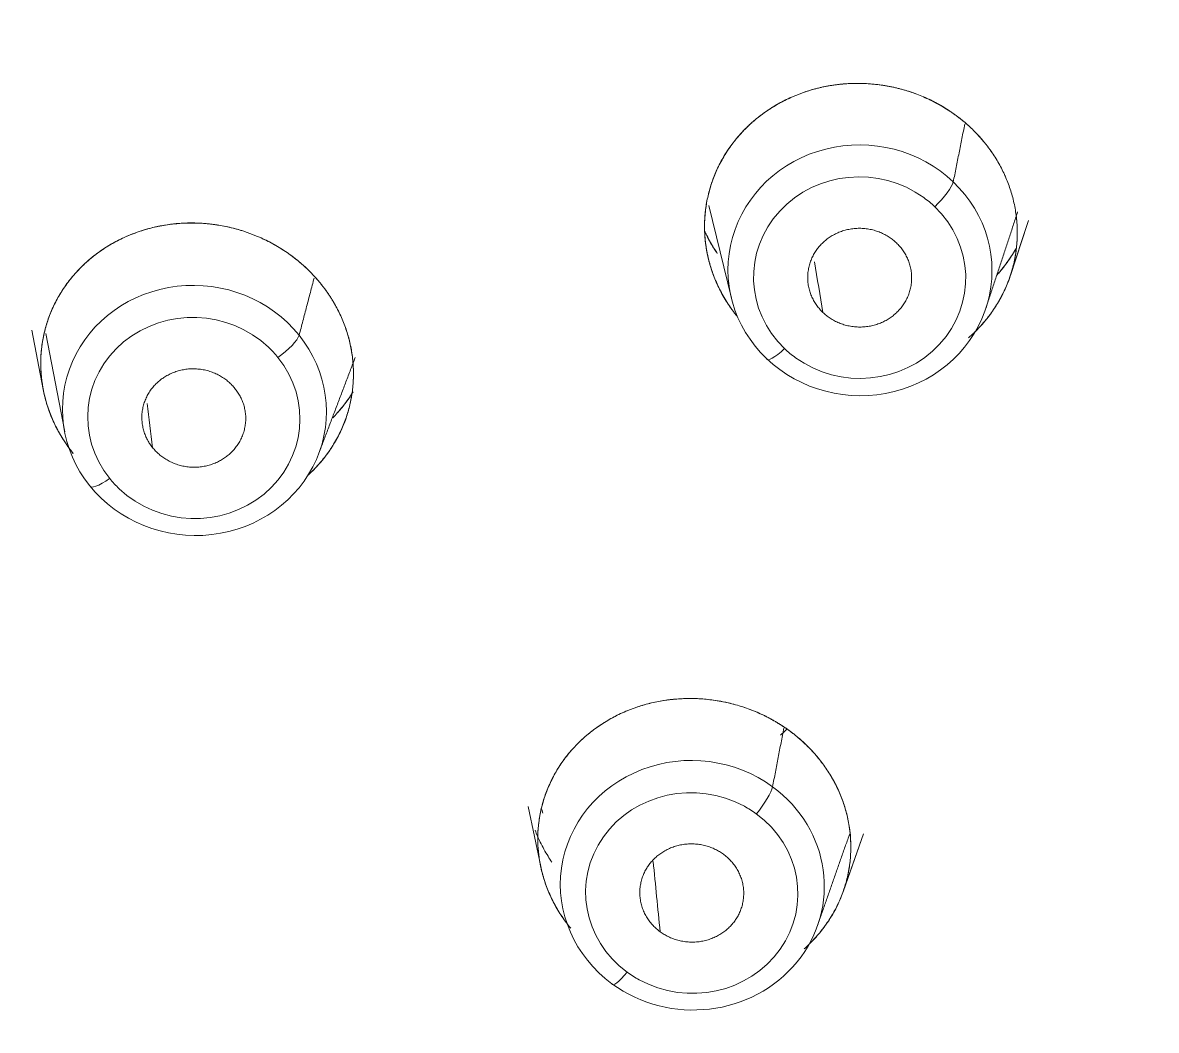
# Model space of a CAD drawing. Extents: x 5217 to 6345, y 0 to 827.
# Drawn here: x 5730.56 to 5743.65, y 468.15 to 479.79 of the extents above; entities that cross this region are included whole.
import ezdxf

# ---------------------------------------------------------------- set-up
doc = ezdxf.new("R2010")
doc.units = 0
doc.header["$LTSCALE"] = 30
doc.header["$MEASUREMENT"] = 0
doc.layers.add('1', color=7, linetype='CONTINUOUS')

msp = doc.modelspace()

# ---------------------------------------------------------------- linework, layer by layer
at = {"layer": '1', "color": 7, "linetype": 'Continuous', "lineweight": 18}
for p, q in [((5738.48, 477.674), (5738.741, 476.605)), ((5741.953, 476.841), (5742.17, 477.5)), ((5741.962, 476.867), (5742.156, 477.457)), ((5730.664, 476.234), (5730.796, 475.551)), ((5730.824, 476.196), (5731.043, 475.063)), ((5736.393, 470.737), (5736.539, 470.044)), ((5736.393, 470.737), (5736.539, 470.044)), ((5736.553, 470.704), (5736.563, 470.661)), ((5740.033, 469.762), (5740.265, 470.423)), ((5740.05, 469.811), (5740.265, 470.423))]:
    msp.add_line(p, q, dxfattribs=at)
for centre, major_axis, ratio, start_param, end_param in [((5757.244, 496.519), (-59.628, 0), 0.953717, 0, 1.529457), ((5757.244, 496.519), (-59.628, 0), 0.953717, 0, 1.529457), ((5740.225, 476.927), (-1.523, 0.06), 0.949861, 3.964568, 7.106161), ((5740.225, 476.927), (-1.523, 0.06), 0.949861, 0.822975, 3.964568), ((5732.541, 475.309), (-1.519, 0.131), 0.946747, 3.87792, 7.019513), ((5732.541, 475.309), (-1.519, 0.131), 0.946747, 0.736327, 3.87792), ((5738.289, 469.828), (-1.521, 0.099), 0.94481, 4.119506, 7.261099), ((5738.289, 469.828), (-1.521, 0.099), 0.94481, 0.977914, 4.119506)]:
    msp.add_ellipse(centre, major_axis=major_axis, ratio=ratio, start_param=start_param, end_param=end_param, dxfattribs=at)
at = {"layer": '1', "color": 7, "linetype": 'Continuous', "lineweight": 13}
for centre, major_axis, ratio, start_param, end_param in [((5740.221, 476.842), (-1.224, 0.048), 0.949861, 4.100077, 7.106161), ((5741.091, 477.755), (-0.207, -0.217), 0.212631, 1.333981, 2.81846), ((5740.221, 476.842), (-1.224, 0.048), 0.949861, 3.964568, 4.100077), ((5740.221, 476.842), (-1.224, 0.048), 0.949861, 0.958485, 3.964568), ((5732.534, 475.222), (-1.221, 0.105), 0.946747, 4.01347, 7.019513), ((5733.513, 476.016), (-0.234, -0.188), 0.238566, 1.346254, 2.828942), ((5732.534, 475.222), (-1.221, 0.105), 0.946747, 3.87792, 4.01347), ((5739.359, 476.116), (-0.207, -0.217), 0.212631, 6.132687, 7.617166), ((5740.221, 476.842), (-1.224, 0.048), 0.949861, 0.822975, 0.958485), ((5732.534, 475.222), (-1.221, 0.105), 0.946747, 0.871877, 3.87792), ((5731.57, 474.62), (-0.234, -0.188), 0.238566, 6.146752, 7.62944), ((5732.534, 475.222), (-1.221, 0.105), 0.946747, 0.736327, 0.871877), ((5738.283, 469.738), (-1.223, 0.079), 0.94481, 4.255056, 7.261099), ((5739.035, 470.75), (0.177, 0.242), 0.183058, 4.432369, 5.915057), ((5738.283, 469.738), (-1.223, 0.079), 0.94481, 1.113463, 4.119506), ((5738.283, 469.738), (-1.223, 0.079), 0.94481, 4.119506, 4.255056), ((5737.544, 468.923), (-0.177, -0.242), 0.183058, 6.091273, 7.573961), ((5738.283, 469.738), (-1.223, 0.079), 0.94481, 0.977914, 1.113463)]:
    msp.add_ellipse(centre, major_axis=major_axis, ratio=ratio, start_param=start_param, end_param=end_param, dxfattribs=at)
at = {"layer": '1', "color": 7, "linetype": 'Continuous', "lineweight": 18}
for points, knots in [([(5759.712, 439.668), (5760.292, 439.691), (5761.968, 439.78), (5764.735, 440.04), (5767.995, 440.52), (5771.222, 441.172), (5774.407, 441.992), (5777.54, 442.979), (5780.611, 444.129), (5783.61, 445.439), (5786.529, 446.905), (5789.359, 448.523), (5792.092, 450.287), (5794.718, 452.192), (5797.229, 454.232), (5799.619, 456.402), (5801.88, 458.694), (5804.005, 461.101), (5805.987, 463.617), (5807.821, 466.233), (5809.501, 468.942), (5811.021, 471.735), (5812.378, 474.604), (5813.566, 477.54), (5814.583, 480.534), (5815.426, 483.576), (5816.091, 486.659), (5816.577, 489.772), (5816.882, 492.905), (5817.005, 496.05), (5816.947, 499.196), (5816.706, 502.335), (5816.285, 505.456), (5815.684, 508.55), (5814.904, 511.608), (5813.949, 514.62), (5812.822, 517.578), (5811.525, 520.471), (5810.063, 523.292), (5808.44, 526.031), (5806.66, 528.681), (5804.731, 531.234), (5802.657, 533.681), (5800.444, 536.015), (5798.1, 538.229), (5795.631, 540.316), (5793.045, 542.27), (5790.35, 544.085), (5787.555, 545.755), (5784.667, 547.276), (5781.695, 548.643), (5778.649, 549.85), (5775.538, 550.896), (5772.371, 551.776), (5769.157, 552.489), (5765.908, 553.031), (5762.632, 553.401), (5759.34, 553.598), (5756.041, 553.622), (5752.746, 553.471), (5749.464, 553.148), (5746.207, 552.652), (5742.982, 551.986), (5739.802, 551.151), (5736.674, 550.149), (5733.609, 548.985), (5730.617, 547.661), (5727.705, 546.181), (5724.883, 544.551), (5722.16, 542.774), (5719.544, 540.857), (5717.043, 538.805), (5714.664, 536.624), (5712.415, 534.322), (5710.302, 531.904), (5708.333, 529.379), (5706.512, 526.755), (5704.847, 524.038), (5703.34, 521.238), (5701.998, 518.363), (5700.825, 515.422), (5699.823, 512.423), (5698.996, 509.377), (5698.347, 506.291), (5697.877, 503.176), (5697.588, 500.041), (5697.48, 496.896), (5697.555, 493.75), (5697.811, 490.612), (5698.249, 487.493), (5698.866, 484.402), (5699.661, 481.348), (5700.631, 478.34), (5701.774, 475.388), (5703.085, 472.5), (5704.562, 469.686), (5706.199, 466.954), (5707.991, 464.313), (5709.934, 461.769), (5712.021, 459.332), (5714.245, 457.008), (5716.601, 454.805), (5719.08, 452.73), (5721.676, 450.788), (5724.38, 448.985), (5727.184, 447.328), (5730.08, 445.82), (5733.058, 444.468), (5736.111, 443.274), (5739.227, 442.243), (5742.399, 441.377), (5745.616, 440.68), (5748.868, 440.153), (5751.926, 439.822), (5753.898, 439.702), (5754.776, 439.668)], [0, 0, 0, 0, 0.004702, 0.013606, 0.022511, 0.031416, 0.040321, 0.049226, 0.058131, 0.067035, 0.07594, 0.084844, 0.093748, 0.102652, 0.111556, 0.120459, 0.129362, 0.138265, 0.147168, 0.15607, 0.164972, 0.173874, 0.182775, 0.191676, 0.200577, 0.209478, 0.218378, 0.227279, 0.236179, 0.245079, 0.253978, 0.262878, 0.271778, 0.280678, 0.289578, 0.298478, 0.307379, 0.316279, 0.32518, 0.334081, 0.342982, 0.351884, 0.360785, 0.369687, 0.37859, 0.387493, 0.396396, 0.405299, 0.414202, 0.423106, 0.43201, 0.440914, 0.449818, 0.458723, 0.467628, 0.476532, 0.485437, 0.494342, 0.503247, 0.512152, 0.521057, 0.529962, 0.538867, 0.547772, 0.556677, 0.565582, 0.574486, 0.583391, 0.592295, 0.601199, 0.610103, 0.619007, 0.62791, 0.636813, 0.645716, 0.654619, 0.663521, 0.672423, 0.681325, 0.690226, 0.699127, 0.708028, 0.716929, 0.725829, 0.734729, 0.743629, 0.752529, 0.761429, 0.770329, 0.779229, 0.788129, 0.797029, 0.805929, 0.814829, 0.82373, 0.832631, 0.841532, 0.850433, 0.859334, 0.868236, 0.877138, 0.886041, 0.894944, 0.903847, 0.91275, 0.921653, 0.930557, 0.939461, 0.948365, 0.95727, 0.966174, 0.975079, 0.983983, 0.992888, 1, 1, 1, 1]), ([(5793.07, 451.033), (5793.622, 451.416), (5795.04, 452.443), (5797.228, 454.234), (5799.62, 456.401), (5801.88, 458.694), (5804.005, 461.101), (5805.987, 463.617), (5807.821, 466.233), (5809.501, 468.942), (5811.021, 471.735), (5812.378, 474.604), (5813.566, 477.54), (5814.583, 480.534), (5815.426, 483.576), (5816.091, 486.659), (5816.577, 489.772), (5816.882, 492.905), (5817.005, 496.05), (5816.947, 499.196), (5816.706, 502.335), (5816.285, 505.456), (5815.684, 508.55), (5814.904, 511.608), (5813.949, 514.62), (5812.822, 517.578), (5811.525, 520.471), (5810.063, 523.292), (5808.44, 526.031), (5806.66, 528.681), (5804.731, 531.234), (5802.657, 533.681), (5800.444, 536.015), (5798.1, 538.229), (5795.631, 540.316), (5793.045, 542.27), (5790.35, 544.085), (5787.555, 545.755), (5784.667, 547.276), (5781.695, 548.643), (5778.649, 549.85), (5775.538, 550.896), (5772.371, 551.776), (5769.157, 552.489), (5765.908, 553.031), (5762.632, 553.401), (5759.34, 553.598), (5756.041, 553.622), (5752.746, 553.471), (5749.464, 553.148), (5746.207, 552.652), (5742.982, 551.986), (5739.802, 551.151), (5736.674, 550.149), (5733.609, 548.985), (5730.617, 547.661), (5727.705, 546.181), (5724.883, 544.551), (5722.16, 542.774), (5719.544, 540.857), (5717.043, 538.805), (5714.664, 536.624), (5712.415, 534.322), (5710.302, 531.904), (5708.333, 529.379), (5706.512, 526.755), (5704.847, 524.038), (5703.34, 521.238), (5701.998, 518.363), (5700.825, 515.422), (5699.823, 512.423), (5698.996, 509.377), (5698.347, 506.291), (5697.877, 503.176), (5697.588, 500.041), (5697.48, 496.896), (5697.555, 493.75), (5697.811, 490.612), (5698.249, 487.493), (5698.866, 484.402), (5699.661, 481.348), (5700.631, 478.34), (5701.774, 475.388), (5703.085, 472.5), (5704.562, 469.686), (5706.199, 466.954), (5707.991, 464.313), (5709.934, 461.769), (5712.021, 459.332), (5714.246, 457.009), (5716.6, 454.804), (5719.085, 452.736), (5720.978, 451.284), (5722.066, 450.56), (5722.254, 450.437)], [0, 0, 0, 0, 0.006833, 0.017845, 0.028856, 0.039868, 0.050878, 0.061889, 0.072899, 0.083908, 0.094918, 0.105926, 0.116935, 0.127943, 0.138951, 0.149959, 0.160966, 0.171973, 0.18298, 0.193987, 0.204994, 0.216001, 0.227008, 0.238016, 0.249023, 0.26003, 0.271038, 0.282046, 0.293055, 0.304063, 0.315072, 0.326082, 0.337091, 0.348102, 0.359112, 0.370123, 0.381134, 0.392146, 0.403157, 0.414169, 0.425182, 0.436194, 0.447207, 0.45822, 0.469233, 0.480246, 0.491259, 0.502272, 0.513286, 0.524299, 0.535313, 0.546326, 0.557339, 0.568352, 0.579365, 0.590378, 0.601391, 0.612403, 0.623416, 0.634428, 0.645439, 0.656451, 0.667462, 0.678472, 0.689483, 0.700493, 0.711502, 0.722512, 0.73352, 0.744529, 0.755537, 0.766545, 0.777553, 0.78856, 0.799567, 0.810574, 0.821581, 0.832588, 0.843595, 0.854602, 0.865609, 0.876617, 0.887624, 0.898632, 0.90964, 0.920649, 0.931657, 0.942666, 0.953676, 0.964686, 0.975696, 0.986706, 0.997717, 1, 1, 1, 1]), ([(5741.511, 478.565), (5741.506, 478.57), (5741.496, 478.58), (5741.481, 478.594), (5741.465, 478.608), (5741.45, 478.621), (5741.434, 478.635), (5741.418, 478.649), (5741.401, 478.662), (5741.385, 478.675), (5741.368, 478.688), (5741.351, 478.701), (5741.334, 478.714), (5741.317, 478.726), (5741.3, 478.739), (5741.282, 478.751), (5741.264, 478.763), (5741.228, 478.787), (5741.173, 478.821), (5741.097, 478.863), (5741.019, 478.902), (5740.916, 478.948), (5740.786, 478.996), (5740.623, 479.04), (5740.454, 479.07), (5740.325, 479.082), (5740.204, 479.086), (5740.089, 479.084), (5739.929, 479.068), (5739.764, 479.038), (5739.601, 478.992), (5739.441, 478.931), (5739.28, 478.851), (5739.136, 478.761), (5739.034, 478.681), (5738.972, 478.627), (5738.921, 478.581), (5738.868, 478.526), (5738.815, 478.467), (5738.751, 478.389), (5738.673, 478.278), (5738.597, 478.143), (5738.541, 478.016), (5738.501, 477.903), (5738.466, 477.775), (5738.44, 477.633), (5738.428, 477.469), (5738.433, 477.301), (5738.457, 477.129), (5738.498, 476.964), (5738.547, 476.832), (5738.594, 476.728), (5738.635, 476.649), (5738.68, 476.572), (5738.72, 476.511), (5738.753, 476.465), (5738.776, 476.434), (5738.793, 476.412), (5738.802, 476.401), (5738.803, 476.4)], [0, 0, 0, 0, 0.003903, 0.007812, 0.011727, 0.015649, 0.019578, 0.023513, 0.027454, 0.031401, 0.035355, 0.039316, 0.043283, 0.047256, 0.051236, 0.055222, 0.059215, 0.063214, 0.079329, 0.095436, 0.111534, 0.127625, 0.15759, 0.188362, 0.220282, 0.252585, 0.259272, 0.28703, 0.316404, 0.348048, 0.380115, 0.411079, 0.444333, 0.481621, 0.507507, 0.518667, 0.528966, 0.547381, 0.562709, 0.574768, 0.60658, 0.641897, 0.665399, 0.688859, 0.712277, 0.744087, 0.774478, 0.809192, 0.8435, 0.876398, 0.908341, 0.925422, 0.94252, 0.959633, 0.976762, 0.984305, 0.991825, 0.999323, 1, 1, 1, 1]), ([(5738.803, 476.4), (5738.798, 476.406), (5738.79, 476.417), (5738.777, 476.433), (5738.764, 476.45), (5738.752, 476.467), (5738.739, 476.484), (5738.714, 476.519), (5738.678, 476.575), (5738.634, 476.651), (5738.593, 476.729), (5738.545, 476.835), (5738.496, 476.971), (5738.455, 477.138), (5738.432, 477.307), (5738.428, 477.476), (5738.442, 477.644), (5738.473, 477.809), (5738.522, 477.97), (5738.588, 478.126), (5738.671, 478.276), (5738.771, 478.417), (5738.885, 478.548), (5739.012, 478.666), (5739.151, 478.771), (5739.298, 478.861), (5739.453, 478.936), (5739.613, 478.996), (5739.776, 479.041), (5739.942, 479.07), (5740.11, 479.085), (5740.279, 479.085), (5740.448, 479.071), (5740.615, 479.042), (5740.78, 478.998), (5740.914, 478.949), (5741.018, 478.903), (5741.095, 478.865), (5741.17, 478.823), (5741.229, 478.786), (5741.274, 478.756), (5741.306, 478.735), (5741.337, 478.712), (5741.367, 478.689), (5741.397, 478.666), (5741.427, 478.641), (5741.455, 478.617), (5741.484, 478.591), (5741.502, 478.574), (5741.511, 478.565)], [0, 0, 0, 0, 0.003942, 0.007934, 0.011928, 0.015925, 0.019926, 0.02393, 0.040853, 0.057745, 0.074641, 0.091578, 0.12525, 0.158892, 0.192189, 0.225458, 0.258569, 0.291641, 0.324963, 0.358045, 0.391593, 0.42518, 0.459055, 0.492421, 0.52544, 0.558413, 0.59069, 0.622665, 0.654067, 0.685346, 0.716449, 0.747379, 0.778493, 0.809541, 0.840968, 0.872357, 0.888246, 0.904093, 0.919944, 0.935844, 0.943, 0.95014, 0.957267, 0.964386, 0.971501, 0.978615, 0.985734, 0.992861, 1, 1, 1, 1]), ([(5741.511, 478.565), (5741.506, 478.57), (5741.496, 478.58), (5741.481, 478.594), (5741.465, 478.608), (5741.45, 478.621), (5741.434, 478.635), (5741.418, 478.649), (5741.401, 478.662), (5741.385, 478.675), (5741.368, 478.688), (5741.351, 478.701), (5741.334, 478.714), (5741.317, 478.726), (5741.3, 478.739), (5741.282, 478.751), (5741.264, 478.763), (5741.228, 478.787), (5741.173, 478.821), (5741.097, 478.863), (5741.019, 478.902), (5740.916, 478.948), (5740.786, 478.996), (5740.623, 479.04), (5740.454, 479.07), (5740.325, 479.082), (5740.204, 479.086), (5740.089, 479.084), (5739.929, 479.068), (5739.764, 479.038), (5739.601, 478.992), (5739.441, 478.931), (5739.28, 478.851), (5739.136, 478.761), (5739.034, 478.681), (5738.972, 478.627), (5738.921, 478.581), (5738.868, 478.526), (5738.815, 478.467), (5738.751, 478.389), (5738.673, 478.278), (5738.597, 478.143), (5738.541, 478.016), (5738.501, 477.903), (5738.466, 477.775), (5738.44, 477.633), (5738.428, 477.469), (5738.433, 477.301), (5738.457, 477.129), (5738.498, 476.964), (5738.547, 476.832), (5738.594, 476.728), (5738.635, 476.649), (5738.68, 476.572), (5738.72, 476.511), (5738.753, 476.465), (5738.776, 476.434), (5738.793, 476.412), (5738.802, 476.401), (5738.803, 476.4)], [0, 0, 0, 0, 0.003903, 0.007812, 0.011727, 0.015649, 0.019578, 0.023513, 0.027454, 0.031401, 0.035355, 0.039316, 0.043283, 0.047256, 0.051236, 0.055222, 0.059215, 0.063214, 0.079329, 0.095436, 0.111534, 0.127625, 0.15759, 0.188362, 0.220282, 0.252585, 0.259272, 0.28703, 0.316404, 0.348048, 0.380115, 0.411079, 0.444333, 0.481621, 0.507507, 0.518667, 0.528966, 0.547381, 0.562709, 0.574768, 0.60658, 0.641897, 0.665399, 0.688859, 0.712277, 0.744087, 0.774478, 0.809192, 0.8435, 0.876398, 0.908341, 0.925422, 0.94252, 0.959633, 0.976762, 0.984305, 0.991825, 0.999323, 1, 1, 1, 1]), ([(5738.803, 476.4), (5738.798, 476.406), (5738.79, 476.417), (5738.777, 476.433), (5738.764, 476.45), (5738.752, 476.467), (5738.739, 476.484), (5738.714, 476.519), (5738.678, 476.575), (5738.634, 476.651), (5738.593, 476.729), (5738.545, 476.835), (5738.496, 476.971), (5738.455, 477.138), (5738.432, 477.307), (5738.428, 477.476), (5738.442, 477.644), (5738.473, 477.809), (5738.522, 477.97), (5738.588, 478.126), (5738.671, 478.276), (5738.771, 478.417), (5738.885, 478.548), (5739.012, 478.666), (5739.151, 478.771), (5739.298, 478.861), (5739.453, 478.936), (5739.613, 478.996), (5739.776, 479.041), (5739.942, 479.07), (5740.11, 479.085), (5740.279, 479.085), (5740.448, 479.071), (5740.615, 479.042), (5740.78, 478.998), (5740.914, 478.949), (5741.018, 478.903), (5741.095, 478.865), (5741.17, 478.823), (5741.229, 478.786), (5741.274, 478.756), (5741.306, 478.735), (5741.337, 478.712), (5741.367, 478.689), (5741.397, 478.666), (5741.427, 478.641), (5741.455, 478.617), (5741.484, 478.591), (5741.502, 478.574), (5741.511, 478.565)], [0, 0, 0, 0, 0.003942, 0.007934, 0.011928, 0.015925, 0.019926, 0.02393, 0.040853, 0.057745, 0.074641, 0.091578, 0.12525, 0.158892, 0.192189, 0.225458, 0.258569, 0.291641, 0.324963, 0.358045, 0.391593, 0.42518, 0.459055, 0.492421, 0.52544, 0.558413, 0.59069, 0.622665, 0.654067, 0.685346, 0.716449, 0.747379, 0.778493, 0.809541, 0.840968, 0.872357, 0.888246, 0.904093, 0.919944, 0.935844, 0.943, 0.95014, 0.957267, 0.964386, 0.971501, 0.978615, 0.985734, 0.992861, 1, 1, 1, 1]), ([(5741.479, 476.149), (5741.498, 476.165), (5741.536, 476.199), (5741.594, 476.257), (5741.685, 476.357), (5741.782, 476.488), (5741.865, 476.633), (5741.928, 476.769), (5741.98, 476.915), (5742.019, 477.082), (5742.039, 477.241), (5742.043, 477.398), (5742.031, 477.56), (5742.001, 477.725), (5741.956, 477.883), (5741.905, 478.008), (5741.858, 478.106), (5741.818, 478.178), (5741.775, 478.249), (5741.736, 478.306), (5741.703, 478.351), (5741.678, 478.383), (5741.652, 478.415), (5741.625, 478.447), (5741.598, 478.478), (5741.569, 478.507), (5741.541, 478.537), (5741.521, 478.556), (5741.511, 478.565)], [0, 0, 0, 0, 0.027064, 0.055288, 0.089208, 0.175193, 0.234541, 0.274272, 0.341078, 0.406592, 0.465031, 0.519417, 0.582339, 0.644588, 0.704542, 0.762942, 0.792804, 0.822689, 0.852598, 0.882533, 0.897374, 0.91217, 0.926921, 0.941627, 0.956288, 0.970903, 0.985474, 1, 1, 1, 1]), ([(5741.479, 476.149), (5741.498, 476.165), (5741.536, 476.199), (5741.594, 476.257), (5741.685, 476.357), (5741.782, 476.488), (5741.865, 476.633), (5741.928, 476.769), (5741.98, 476.915), (5742.019, 477.082), (5742.039, 477.241), (5742.043, 477.398), (5742.031, 477.56), (5742.001, 477.725), (5741.956, 477.883), (5741.905, 478.008), (5741.858, 478.106), (5741.818, 478.178), (5741.775, 478.249), (5741.736, 478.306), (5741.703, 478.351), (5741.678, 478.383), (5741.652, 478.415), (5741.625, 478.447), (5741.598, 478.478), (5741.569, 478.507), (5741.541, 478.537), (5741.521, 478.556), (5741.511, 478.565)], [0, 0, 0, 0, 0.027064, 0.055288, 0.089208, 0.175193, 0.234541, 0.274272, 0.341078, 0.406592, 0.465031, 0.519417, 0.582339, 0.644588, 0.704542, 0.762942, 0.792804, 0.822689, 0.852598, 0.882533, 0.897374, 0.91217, 0.926921, 0.941627, 0.956288, 0.970903, 0.985474, 1, 1, 1, 1]), ([(5741.511, 478.565), (5741.516, 478.561), (5741.526, 478.551), (5741.541, 478.536), (5741.556, 478.522), (5741.57, 478.507), (5741.584, 478.492), (5741.598, 478.477), (5741.612, 478.461), (5741.626, 478.446), (5741.639, 478.43), (5741.652, 478.415), (5741.665, 478.399), (5741.678, 478.383), (5741.691, 478.366), (5741.703, 478.35), (5741.716, 478.333), (5741.74, 478.3), (5741.775, 478.249), (5741.818, 478.178), (5741.858, 478.106), (5741.886, 478.049), (5741.9, 478.016), (5741.904, 478.009)], [0, 0, 0, 0, 0.029903, 0.059779, 0.089633, 0.119469, 0.149293, 0.17911, 0.208926, 0.238745, 0.268573, 0.298415, 0.328276, 0.358162, 0.388077, 0.418027, 0.448016, 0.478051, 0.599319, 0.72029, 0.841304, 0.962697, 1, 1, 1, 1]), ([(5741.511, 478.565), (5741.516, 478.561), (5741.526, 478.551), (5741.541, 478.536), (5741.556, 478.522), (5741.57, 478.507), (5741.584, 478.492), (5741.598, 478.477), (5741.612, 478.461), (5741.626, 478.446), (5741.639, 478.43), (5741.652, 478.415), (5741.665, 478.399), (5741.678, 478.383), (5741.691, 478.366), (5741.703, 478.35), (5741.716, 478.333), (5741.74, 478.3), (5741.775, 478.249), (5741.818, 478.178), (5741.858, 478.106), (5741.886, 478.049), (5741.9, 478.016), (5741.904, 478.009)], [0, 0, 0, 0, 0.029903, 0.059779, 0.089633, 0.119469, 0.149293, 0.17911, 0.208926, 0.238745, 0.268573, 0.298415, 0.328276, 0.358162, 0.388077, 0.418027, 0.448016, 0.478051, 0.599319, 0.72029, 0.841304, 0.962697, 1, 1, 1, 1]), ([(5734.002, 476.769), (5733.998, 476.775), (5733.989, 476.785), (5733.976, 476.801), (5733.962, 476.817), (5733.948, 476.833), (5733.934, 476.849), (5733.92, 476.864), (5733.906, 476.879), (5733.891, 476.895), (5733.876, 476.91), (5733.861, 476.925), (5733.846, 476.94), (5733.831, 476.954), (5733.815, 476.969), (5733.799, 476.983), (5733.783, 476.998), (5733.75, 477.026), (5733.7, 477.067), (5733.63, 477.119), (5733.557, 477.168), (5733.461, 477.226), (5733.336, 477.291), (5733.18, 477.356), (5733.014, 477.409), (5732.813, 477.453), (5732.574, 477.478), (5732.345, 477.47), (5732.169, 477.444), (5732.018, 477.412), (5731.88, 477.369), (5731.736, 477.31), (5731.625, 477.255), (5731.537, 477.204), (5731.479, 477.166), (5731.427, 477.129), (5731.368, 477.084), (5731.305, 477.031), (5731.227, 476.959), (5731.133, 476.858), (5731.04, 476.736), (5730.967, 476.618), (5730.913, 476.512), (5730.861, 476.391), (5730.817, 476.255), (5730.783, 476.096), (5730.765, 475.931), (5730.766, 475.759), (5730.785, 475.593), (5730.815, 475.457), (5730.847, 475.349), (5730.877, 475.266), (5730.911, 475.185), (5730.943, 475.12), (5730.969, 475.071), (5730.988, 475.037), (5731.008, 475.003), (5731.028, 474.97), (5731.05, 474.938), (5731.072, 474.906), (5731.094, 474.874), (5731.118, 474.843), (5731.134, 474.823), (5731.142, 474.813)], [0, 0, 0, 0, 0.003751, 0.007509, 0.011272, 0.015042, 0.018817, 0.022599, 0.026388, 0.030182, 0.033982, 0.037789, 0.041602, 0.045421, 0.049247, 0.053079, 0.056916, 0.060761, 0.076252, 0.091735, 0.10721, 0.122677, 0.151589, 0.18128, 0.212088, 0.24326, 0.28922, 0.338498, 0.364408, 0.384352, 0.420891, 0.442255, 0.468837, 0.488584, 0.498049, 0.507061, 0.523948, 0.539218, 0.552759, 0.583116, 0.616762, 0.639304, 0.661776, 0.684175, 0.714499, 0.743346, 0.776491, 0.809227, 0.840606, 0.871055, 0.88732, 0.903597, 0.919886, 0.936187, 0.943365, 0.950522, 0.957656, 0.964769, 0.971859, 0.978927, 0.985974, 0.992998, 1, 1, 1, 1]), ([(5734.002, 476.769), (5733.998, 476.775), (5733.989, 476.785), (5733.976, 476.801), (5733.962, 476.817), (5733.948, 476.833), (5733.934, 476.849), (5733.92, 476.864), (5733.906, 476.879), (5733.891, 476.895), (5733.876, 476.91), (5733.861, 476.925), (5733.846, 476.94), (5733.831, 476.954), (5733.815, 476.969), (5733.799, 476.983), (5733.783, 476.998), (5733.75, 477.026), (5733.7, 477.067), (5733.63, 477.119), (5733.557, 477.168), (5733.461, 477.226), (5733.336, 477.291), (5733.18, 477.356), (5733.014, 477.409), (5732.848, 477.445), (5732.685, 477.467), (5732.519, 477.476), (5732.343, 477.469), (5732.175, 477.446), (5732.003, 477.408), (5731.828, 477.351), (5731.689, 477.288), (5731.587, 477.233), (5731.532, 477.2), (5731.479, 477.166), (5731.427, 477.129), (5731.368, 477.084), (5731.305, 477.031), (5731.227, 476.959), (5731.133, 476.858), (5731.04, 476.736), (5730.967, 476.618), (5730.913, 476.512), (5730.861, 476.391), (5730.817, 476.255), (5730.787, 476.113), (5730.77, 475.98), (5730.763, 475.804), (5730.782, 475.579), (5730.836, 475.376), (5730.885, 475.246), (5730.914, 475.18), (5730.945, 475.115), (5730.975, 475.06), (5731.001, 475.015), (5731.022, 474.98), (5731.045, 474.945), (5731.068, 474.911), (5731.092, 474.878), (5731.116, 474.845), (5731.133, 474.824), (5731.142, 474.813)], [0, 0, 0, 0, 0.003751, 0.007509, 0.011272, 0.015042, 0.018818, 0.0226, 0.026388, 0.030183, 0.033983, 0.03779, 0.041603, 0.045423, 0.049248, 0.05308, 0.056918, 0.060762, 0.076255, 0.091738, 0.107213, 0.122681, 0.151593, 0.181286, 0.212094, 0.243267, 0.270317, 0.299133, 0.33105, 0.363575, 0.389412, 0.425393, 0.462562, 0.472658, 0.488638, 0.498103, 0.507115, 0.524004, 0.539274, 0.552815, 0.583173, 0.61682, 0.639363, 0.661835, 0.684235, 0.71456, 0.743407, 0.767061, 0.790549, 0.843621, 0.894232, 0.907608, 0.920969, 0.934316, 0.947649, 0.955208, 0.96274, 0.970246, 0.977724, 0.985176, 0.992602, 1, 1, 1, 1]), ([(5731.142, 474.813), (5731.137, 474.818), (5731.129, 474.829), (5731.116, 474.846), (5731.103, 474.863), (5731.091, 474.879), (5731.078, 474.896), (5731.066, 474.913), (5731.055, 474.931), (5731.043, 474.948), (5731.032, 474.965), (5731.021, 474.983), (5731.01, 475.001), (5730.999, 475.018), (5730.988, 475.036), (5730.978, 475.054), (5730.968, 475.072), (5730.958, 475.091), (5730.938, 475.129), (5730.91, 475.188), (5730.876, 475.268), (5730.847, 475.35), (5730.814, 475.46), (5730.784, 475.6), (5730.766, 475.769), (5730.766, 475.937), (5730.784, 476.104), (5730.82, 476.266), (5730.873, 476.424), (5730.943, 476.576), (5731.029, 476.72), (5731.131, 476.856), (5731.248, 476.982), (5731.378, 477.095), (5731.52, 477.195), (5731.671, 477.281), (5731.83, 477.351), (5731.994, 477.405), (5732.161, 477.444), (5732.331, 477.468), (5732.502, 477.476), (5732.672, 477.469), (5732.841, 477.447), (5733.008, 477.411), (5733.172, 477.359), (5733.331, 477.294), (5733.458, 477.228), (5733.556, 477.168), (5733.628, 477.12), (5733.697, 477.069), (5733.751, 477.025), (5733.792, 476.989), (5733.821, 476.964), (5733.849, 476.937), (5733.876, 476.911), (5733.902, 476.883), (5733.928, 476.856), (5733.953, 476.827), (5733.978, 476.799), (5733.994, 476.779), (5734.002, 476.769)], [0, 0, 0, 0, 0.003802, 0.0076, 0.011396, 0.01519, 0.018982, 0.022774, 0.026564, 0.030354, 0.034144, 0.037935, 0.041727, 0.045521, 0.049317, 0.053115, 0.056916, 0.060721, 0.064529, 0.08064, 0.096723, 0.112813, 0.128946, 0.161045, 0.193129, 0.224896, 0.256654, 0.288255, 0.31984, 0.35162, 0.383225, 0.415206, 0.447226, 0.479499, 0.511374, 0.542993, 0.574614, 0.605649, 0.636433, 0.666698, 0.696891, 0.726887, 0.756741, 0.786747, 0.81672, 0.847029, 0.877323, 0.892616, 0.90787, 0.923126, 0.938426, 0.94529, 0.95214, 0.958979, 0.965811, 0.97264, 0.979469, 0.986303, 0.993146, 1, 1, 1, 1]), ([(5731.142, 474.813), (5731.137, 474.818), (5731.129, 474.829), (5731.116, 474.846), (5731.103, 474.863), (5731.091, 474.879), (5731.078, 474.896), (5731.066, 474.913), (5731.055, 474.931), (5731.043, 474.948), (5731.032, 474.965), (5731.021, 474.983), (5731.01, 475.001), (5730.999, 475.018), (5730.988, 475.036), (5730.978, 475.054), (5730.968, 475.072), (5730.958, 475.091), (5730.938, 475.129), (5730.91, 475.188), (5730.876, 475.268), (5730.847, 475.35), (5730.814, 475.46), (5730.784, 475.6), (5730.766, 475.769), (5730.766, 475.937), (5730.784, 476.104), (5730.82, 476.266), (5730.873, 476.424), (5730.943, 476.576), (5731.029, 476.72), (5731.131, 476.856), (5731.248, 476.982), (5731.378, 477.095), (5731.52, 477.195), (5731.671, 477.281), (5731.83, 477.351), (5731.994, 477.405), (5732.161, 477.444), (5732.331, 477.468), (5732.502, 477.476), (5732.672, 477.469), (5732.841, 477.447), (5733.008, 477.411), (5733.172, 477.359), (5733.331, 477.294), (5733.458, 477.228), (5733.556, 477.168), (5733.628, 477.12), (5733.697, 477.069), (5733.751, 477.025), (5733.792, 476.989), (5733.821, 476.964), (5733.849, 476.937), (5733.876, 476.911), (5733.902, 476.883), (5733.928, 476.856), (5733.953, 476.827), (5733.978, 476.799), (5733.994, 476.779), (5734.002, 476.769)], [0, 0, 0, 0, 0.003802, 0.0076, 0.011396, 0.01519, 0.018982, 0.022774, 0.026564, 0.030354, 0.034144, 0.037935, 0.041727, 0.045521, 0.049317, 0.053115, 0.056916, 0.060721, 0.064529, 0.08064, 0.096723, 0.112813, 0.128946, 0.161045, 0.193129, 0.224896, 0.256654, 0.288255, 0.31984, 0.35162, 0.383225, 0.415206, 0.447226, 0.479499, 0.511374, 0.542993, 0.574614, 0.605649, 0.636433, 0.666698, 0.696891, 0.726887, 0.756741, 0.786747, 0.81672, 0.847029, 0.877323, 0.892616, 0.90787, 0.923126, 0.938426, 0.94529, 0.95214, 0.958979, 0.965811, 0.97264, 0.979469, 0.986303, 0.993146, 1, 1, 1, 1]), ([(5742.034, 477.508), (5742.037, 477.469), (5742.043, 477.375), (5742.038, 477.225), (5742.015, 477.062), (5741.976, 476.902), (5741.919, 476.746), (5741.847, 476.597), (5741.758, 476.455), (5741.655, 476.32), (5741.566, 476.228), (5741.514, 476.18), (5741.504, 476.17)], [0, 0, 0, 0, 0.078869, 0.190416, 0.301866, 0.412443, 0.523847, 0.634937, 0.747025, 0.859574, 0.97257, 1, 1, 1, 1]), ([(5742.034, 477.508), (5742.037, 477.469), (5742.043, 477.375), (5742.038, 477.225), (5742.015, 477.062), (5741.976, 476.902), (5741.919, 476.746), (5741.847, 476.597), (5741.758, 476.455), (5741.655, 476.32), (5741.566, 476.228), (5741.514, 476.18), (5741.504, 476.17)], [0, 0, 0, 0, 0.078869, 0.190416, 0.301866, 0.412443, 0.523847, 0.634937, 0.747025, 0.859574, 0.97257, 1, 1, 1, 1]), ([(5738.578, 477.12), (5738.568, 477.134), (5738.541, 477.175), (5738.5, 477.245), (5738.461, 477.318), (5738.439, 477.363), (5738.431, 477.38)], [0, 0, 0, 0, 0.170805, 0.491022, 0.811261, 1, 1, 1, 1]), ([(5738.578, 477.12), (5738.568, 477.134), (5738.541, 477.175), (5738.5, 477.245), (5738.461, 477.318), (5738.439, 477.363), (5738.431, 477.38)], [0, 0, 0, 0, 0.170805, 0.491022, 0.811261, 1, 1, 1, 1]), ([(5738.452, 477.337), (5738.453, 477.335), (5738.468, 477.305), (5738.498, 477.247), (5738.54, 477.177), (5738.568, 477.135), (5738.578, 477.12)], [0, 0, 0, 0, 0.027594, 0.403733, 0.780377, 1, 1, 1, 1]), ([(5738.452, 477.337), (5738.453, 477.335), (5738.468, 477.305), (5738.498, 477.247), (5738.54, 477.177), (5738.568, 477.135), (5738.578, 477.12)], [0, 0, 0, 0, 0.027594, 0.403733, 0.780377, 1, 1, 1, 1]), ([(5741.801, 476.866), (5741.823, 476.891), (5741.886, 476.964), (5741.958, 477.064), (5742.005, 477.14), (5742.019, 477.164)], [0, 0, 0, 0, 0.26943, 0.77585, 1, 1, 1, 1]), ([(5741.801, 476.866), (5741.823, 476.891), (5741.886, 476.964), (5741.958, 477.064), (5742.005, 477.14), (5742.019, 477.164)], [0, 0, 0, 0, 0.26943, 0.77585, 1, 1, 1, 1]), ([(5742.027, 477.178), (5742.01, 477.149), (5741.955, 477.058), (5741.881, 476.958), (5741.821, 476.889), (5741.81, 476.876)], [0, 0, 0, 0, 0.265597, 0.867219, 1, 1, 1, 1]), ([(5742.027, 477.178), (5742.01, 477.149), (5741.961, 477.068), (5741.904, 476.99), (5741.865, 476.941)], [0, 0, 0, 0, 0.343412, 1, 1, 1, 1]), ([(5733.858, 474.567), (5733.889, 474.595), (5733.967, 474.672), (5734.064, 474.79), (5734.159, 474.932), (5734.236, 475.074), (5734.299, 475.233), (5734.341, 475.387), (5734.368, 475.542), (5734.38, 475.703), (5734.374, 475.87), (5734.351, 476.032), (5734.318, 476.164), (5734.285, 476.267), (5734.255, 476.344), (5734.222, 476.42), (5734.191, 476.482), (5734.164, 476.531), (5734.143, 476.566), (5734.122, 476.602), (5734.099, 476.636), (5734.076, 476.671), (5734.052, 476.704), (5734.028, 476.737), (5734.011, 476.758), (5734.002, 476.769)], [0, 0, 0, 0, 0.050588, 0.13455, 0.187638, 0.262233, 0.335435, 0.40069, 0.461448, 0.531935, 0.601647, 0.668738, 0.734053, 0.76756, 0.801092, 0.834652, 0.86824, 0.88489, 0.901488, 0.918035, 0.93453, 0.950974, 0.967367, 0.983709, 1, 1, 1, 1]), ([(5734.002, 476.769), (5734.007, 476.764), (5734.015, 476.753), (5734.028, 476.736), (5734.04, 476.72), (5734.053, 476.703), (5734.065, 476.686), (5734.077, 476.669), (5734.089, 476.652), (5734.1, 476.635), (5734.111, 476.618), (5734.122, 476.601), (5734.133, 476.583), (5734.144, 476.565), (5734.154, 476.547), (5734.164, 476.53), (5734.174, 476.512), (5734.194, 476.475), (5734.222, 476.419), (5734.255, 476.344), (5734.285, 476.267), (5734.319, 476.162), (5734.352, 476.028), (5734.374, 475.865), (5734.38, 475.699), (5734.367, 475.534), (5734.338, 475.372), (5734.292, 475.214), (5734.229, 475.062), (5734.151, 474.917), (5734.057, 474.78), (5733.97, 474.677), (5733.914, 474.621), (5733.897, 474.604)], [0, 0, 0, 0, 0.00845, 0.016893, 0.025331, 0.033763, 0.042193, 0.050621, 0.059049, 0.067478, 0.07591, 0.084346, 0.092788, 0.101236, 0.109693, 0.11816, 0.126637, 0.135128, 0.16936, 0.203505, 0.237658, 0.271908, 0.341166, 0.410403, 0.480167, 0.550619, 0.620909, 0.691041, 0.760589, 0.83057, 0.900358, 0.9707, 1, 1, 1, 1]), ([(5734.322, 476.147), (5734.318, 476.161), (5734.306, 476.201), (5734.285, 476.267), (5734.255, 476.344), (5734.222, 476.42), (5734.191, 476.482), (5734.164, 476.531), (5734.143, 476.566), (5734.122, 476.602), (5734.099, 476.636), (5734.076, 476.671), (5734.052, 476.704), (5734.028, 476.737), (5734.011, 476.758), (5734.002, 476.769)], [0, 0, 0, 0, 0.062557, 0.180665, 0.298864, 0.41716, 0.535556, 0.594246, 0.652754, 0.71108, 0.769225, 0.827188, 0.884972, 0.942576, 1, 1, 1, 1]), ([(5734.002, 476.769), (5734.007, 476.764), (5734.015, 476.753), (5734.028, 476.736), (5734.04, 476.72), (5734.053, 476.703), (5734.065, 476.686), (5734.077, 476.669), (5734.089, 476.652), (5734.1, 476.635), (5734.111, 476.618), (5734.122, 476.601), (5734.133, 476.583), (5734.144, 476.565), (5734.154, 476.547), (5734.164, 476.53), (5734.174, 476.512), (5734.194, 476.475), (5734.222, 476.419), (5734.255, 476.344), (5734.285, 476.267), (5734.306, 476.201), (5734.318, 476.161), (5734.322, 476.147)], [0, 0, 0, 0, 0.029134, 0.058243, 0.087332, 0.116405, 0.145468, 0.174526, 0.203583, 0.232644, 0.261714, 0.290799, 0.319902, 0.34903, 0.378186, 0.407376, 0.436605, 0.465876, 0.583897, 0.701621, 0.819366, 0.937452, 1, 1, 1, 1]), ([(5734.376, 475.784), (5734.377, 475.756), (5734.378, 475.672), (5734.367, 475.534), (5734.338, 475.372), (5734.292, 475.214), (5734.229, 475.062), (5734.151, 474.917), (5734.057, 474.78), (5733.97, 474.677), (5733.914, 474.621), (5733.897, 474.604)], [0, 0, 0, 0, 0.063659, 0.190559, 0.317167, 0.443491, 0.568764, 0.694816, 0.820521, 0.947224, 1, 1, 1, 1]), ([(5734.36, 475.504), (5734.347, 475.483), (5734.296, 475.406), (5734.222, 475.312), (5734.156, 475.242), (5734.139, 475.223)], [0, 0, 0, 0, 0.201431, 0.787915, 1, 1, 1, 1]), ([(5734.36, 475.504), (5734.347, 475.483), (5734.296, 475.406), (5734.222, 475.312), (5734.156, 475.242), (5734.139, 475.223)], [0, 0, 0, 0, 0.201431, 0.787915, 1, 1, 1, 1]), ([(5734.193, 475.283), (5734.233, 475.327), (5734.295, 475.405), (5734.351, 475.488), (5734.372, 475.522)], [0, 0, 0, 0, 0.59529, 1, 1, 1, 1]), ([(5734.193, 475.283), (5734.233, 475.327), (5734.295, 475.405), (5734.351, 475.488), (5734.372, 475.522)], [0, 0, 0, 0, 0.59529, 1, 1, 1, 1]), ([(5733.858, 474.567), (5733.889, 474.595), (5733.967, 474.672), (5734.064, 474.79), (5734.159, 474.932), (5734.225, 475.055), (5734.263, 475.145), (5734.276, 475.179)], [0, 0, 0, 0, 0.163954, 0.436068, 0.608122, 0.84988, 1, 1, 1, 1]), ([(5736.886, 469.331), (5736.868, 469.352), (5736.833, 469.396), (5736.784, 469.466), (5736.721, 469.565), (5736.653, 469.692), (5736.589, 469.851), (5736.542, 470.014), (5736.513, 470.178), (5736.502, 470.344), (5736.509, 470.51), (5736.534, 470.673), (5736.576, 470.834), (5736.636, 470.99), (5736.713, 471.14), (5736.806, 471.281), (5736.914, 471.413), (5737.035, 471.532), (5737.168, 471.639), (5737.31, 471.732), (5737.459, 471.811), (5737.615, 471.875), (5737.776, 471.925), (5737.941, 471.96), (5738.109, 471.98), (5738.279, 471.986), (5738.45, 471.977), (5738.621, 471.953), (5738.762, 471.921), (5738.872, 471.887), (5738.954, 471.859), (5739.034, 471.826), (5739.099, 471.797), (5739.148, 471.773), (5739.182, 471.755), (5739.216, 471.736), (5739.249, 471.717), (5739.282, 471.697), (5739.315, 471.677), (5739.347, 471.656), (5739.379, 471.634), (5739.4, 471.619), (5739.41, 471.612)], [0, 0, 0, 0, 0.016321, 0.033844, 0.051414, 0.086368, 0.12131, 0.155901, 0.190489, 0.224898, 0.2593, 0.293903, 0.328326, 0.36315, 0.398023, 0.433168, 0.467882, 0.502316, 0.536751, 0.570551, 0.604072, 0.637035, 0.669911, 0.702582, 0.735088, 0.76777, 0.800407, 0.833416, 0.866403, 0.883059, 0.89967, 0.916284, 0.932945, 0.94042, 0.94788, 0.955328, 0.962768, 0.970205, 0.977642, 0.985084, 0.992536, 1, 1, 1, 1]), ([(5739.41, 471.612), (5739.404, 471.616), (5739.393, 471.624), (5739.376, 471.636), (5739.358, 471.648), (5739.341, 471.66), (5739.323, 471.672), (5739.305, 471.683), (5739.287, 471.695), (5739.269, 471.706), (5739.25, 471.717), (5739.232, 471.727), (5739.213, 471.738), (5739.194, 471.748), (5739.175, 471.758), (5739.156, 471.768), (5739.137, 471.778), (5739.097, 471.798), (5739.038, 471.825), (5738.956, 471.858), (5738.873, 471.887), (5738.742, 471.927), (5738.558, 471.966), (5738.364, 471.984), (5738.214, 471.984), (5738.093, 471.978), (5737.954, 471.962), (5737.793, 471.929), (5737.626, 471.879), (5737.472, 471.816), (5737.318, 471.737), (5737.166, 471.639), (5737.05, 471.544), (5736.968, 471.466), (5736.924, 471.42), (5736.884, 471.374), (5736.844, 471.326), (5736.799, 471.268), (5736.754, 471.202), (5736.7, 471.113), (5736.637, 470.992), (5736.583, 470.851), (5736.546, 470.72), (5736.523, 470.605), (5736.507, 470.475), (5736.503, 470.332), (5736.515, 470.171), (5736.544, 470.007), (5736.592, 469.842), (5736.657, 469.686), (5736.723, 469.562), (5736.784, 469.466), (5736.834, 469.396), (5736.868, 469.352), (5736.885, 469.331)], [0, 0, 0, 0, 0.004086, 0.008178, 0.012277, 0.016383, 0.020495, 0.024614, 0.02874, 0.032873, 0.037012, 0.041158, 0.045311, 0.049471, 0.053637, 0.057811, 0.061991, 0.066178, 0.083051, 0.099914, 0.116768, 0.133615, 0.178434, 0.224766, 0.244795, 0.264926, 0.294386, 0.32577, 0.360532, 0.395955, 0.424095, 0.463284, 0.503764, 0.514761, 0.532165, 0.542473, 0.552289, 0.570682, 0.587313, 0.602062, 0.635124, 0.67177, 0.696323, 0.720797, 0.745194, 0.778221, 0.80964, 0.845741, 0.881395, 0.915571, 0.948736, 0.966451, 0.984179, 1, 1, 1, 1]), ([(5736.886, 469.331), (5736.868, 469.352), (5736.833, 469.396), (5736.784, 469.466), (5736.721, 469.565), (5736.653, 469.692), (5736.589, 469.851), (5736.542, 470.014), (5736.513, 470.178), (5736.502, 470.344), (5736.509, 470.51), (5736.534, 470.673), (5736.576, 470.834), (5736.636, 470.99), (5736.713, 471.14), (5736.806, 471.281), (5736.914, 471.413), (5737.035, 471.532), (5737.168, 471.639), (5737.31, 471.732), (5737.459, 471.811), (5737.615, 471.875), (5737.776, 471.925), (5737.941, 471.96), (5738.109, 471.98), (5738.279, 471.986), (5738.45, 471.977), (5738.621, 471.953), (5738.762, 471.921), (5738.872, 471.887), (5738.954, 471.859), (5739.034, 471.826), (5739.099, 471.797), (5739.148, 471.773), (5739.182, 471.755), (5739.216, 471.736), (5739.249, 471.717), (5739.282, 471.697), (5739.315, 471.677), (5739.347, 471.656), (5739.379, 471.634), (5739.4, 471.619), (5739.41, 471.612)], [0, 0, 0, 0, 0.016321, 0.033844, 0.051414, 0.086368, 0.12131, 0.155901, 0.190489, 0.224898, 0.2593, 0.293903, 0.328326, 0.36315, 0.398023, 0.433168, 0.467882, 0.502316, 0.536751, 0.570551, 0.604072, 0.637035, 0.669911, 0.702582, 0.735088, 0.76777, 0.800407, 0.833416, 0.866403, 0.883059, 0.89967, 0.916284, 0.932945, 0.94042, 0.94788, 0.955328, 0.962768, 0.970205, 0.977642, 0.985084, 0.992536, 1, 1, 1, 1]), ([(5739.41, 471.612), (5739.404, 471.616), (5739.393, 471.624), (5739.376, 471.636), (5739.358, 471.648), (5739.341, 471.66), (5739.323, 471.672), (5739.305, 471.683), (5739.287, 471.695), (5739.269, 471.706), (5739.25, 471.717), (5739.232, 471.727), (5739.213, 471.738), (5739.194, 471.748), (5739.175, 471.758), (5739.156, 471.768), (5739.137, 471.778), (5739.097, 471.798), (5739.038, 471.825), (5738.956, 471.858), (5738.873, 471.887), (5738.742, 471.927), (5738.558, 471.966), (5738.364, 471.984), (5738.214, 471.984), (5738.093, 471.978), (5737.954, 471.962), (5737.793, 471.929), (5737.626, 471.879), (5737.472, 471.816), (5737.318, 471.737), (5737.166, 471.639), (5737.05, 471.544), (5736.968, 471.466), (5736.924, 471.42), (5736.884, 471.374), (5736.844, 471.326), (5736.799, 471.268), (5736.754, 471.202), (5736.7, 471.113), (5736.637, 470.992), (5736.583, 470.851), (5736.546, 470.72), (5736.523, 470.605), (5736.507, 470.475), (5736.503, 470.332), (5736.515, 470.171), (5736.544, 470.007), (5736.592, 469.842), (5736.657, 469.686), (5736.723, 469.562), (5736.784, 469.466), (5736.834, 469.396), (5736.868, 469.352), (5736.885, 469.331)], [0, 0, 0, 0, 0.004086, 0.008178, 0.012277, 0.016383, 0.020495, 0.024614, 0.02874, 0.032873, 0.037012, 0.041158, 0.045311, 0.049471, 0.053637, 0.057811, 0.061991, 0.066178, 0.083051, 0.099914, 0.116768, 0.133615, 0.178434, 0.224766, 0.244795, 0.264926, 0.294386, 0.32577, 0.360532, 0.395955, 0.424095, 0.463284, 0.503764, 0.514761, 0.532165, 0.542473, 0.552289, 0.570682, 0.587313, 0.602062, 0.635124, 0.67177, 0.696323, 0.720797, 0.745194, 0.778221, 0.80964, 0.845741, 0.881395, 0.915571, 0.948736, 0.966451, 0.984179, 1, 1, 1, 1]), ([(5739.579, 469.093), (5739.601, 469.112), (5739.664, 469.171), (5739.756, 469.271), (5739.858, 469.406), (5739.95, 469.559), (5740.02, 469.717), (5740.071, 469.877), (5740.105, 470.033), (5740.121, 470.202), (5740.119, 470.361), (5740.102, 470.518), (5740.068, 470.676), (5740.016, 470.836), (5739.949, 470.986), (5739.881, 471.105), (5739.82, 471.196), (5739.77, 471.264), (5739.717, 471.329), (5739.67, 471.381), (5739.631, 471.421), (5739.601, 471.451), (5739.571, 471.48), (5739.54, 471.508), (5739.508, 471.535), (5739.476, 471.561), (5739.443, 471.587), (5739.421, 471.604), (5739.41, 471.612)], [0, 0, 0, 0, 0.029267, 0.089247, 0.13895, 0.205063, 0.275363, 0.319814, 0.382272, 0.443564, 0.498201, 0.549073, 0.608092, 0.666461, 0.722636, 0.777324, 0.805379, 0.833455, 0.861555, 0.889678, 0.903619, 0.917517, 0.931371, 0.945183, 0.958951, 0.972677, 0.98636, 1, 1, 1, 1]), ([(5739.579, 469.093), (5739.601, 469.112), (5739.664, 469.171), (5739.756, 469.271), (5739.858, 469.406), (5739.95, 469.559), (5740.02, 469.717), (5740.071, 469.877), (5740.105, 470.033), (5740.121, 470.202), (5740.119, 470.361), (5740.102, 470.518), (5740.068, 470.676), (5740.016, 470.836), (5739.949, 470.986), (5739.881, 471.105), (5739.82, 471.196), (5739.77, 471.264), (5739.717, 471.329), (5739.67, 471.381), (5739.631, 471.421), (5739.601, 471.451), (5739.571, 471.48), (5739.54, 471.508), (5739.508, 471.535), (5739.476, 471.561), (5739.443, 471.587), (5739.421, 471.604), (5739.41, 471.612)], [0, 0, 0, 0, 0.029267, 0.089247, 0.13895, 0.205063, 0.275363, 0.319814, 0.382272, 0.443564, 0.498201, 0.549073, 0.608092, 0.666461, 0.722636, 0.777324, 0.805379, 0.833455, 0.861555, 0.889678, 0.903619, 0.917517, 0.931371, 0.945183, 0.958951, 0.972677, 0.98636, 1, 1, 1, 1]), ([(5739.41, 471.612), (5739.416, 471.608), (5739.427, 471.599), (5739.444, 471.587), (5739.46, 471.574), (5739.477, 471.561), (5739.493, 471.547), (5739.509, 471.534), (5739.525, 471.52), (5739.541, 471.507), (5739.556, 471.493), (5739.572, 471.479), (5739.587, 471.464), (5739.602, 471.45), (5739.617, 471.435), (5739.632, 471.42), (5739.647, 471.405), (5739.676, 471.375), (5739.718, 471.328), (5739.771, 471.263), (5739.82, 471.196), (5739.882, 471.104), (5739.951, 470.983), (5740.018, 470.83), (5740.069, 470.672), (5740.103, 470.51), (5740.12, 470.346), (5740.12, 470.182), (5740.102, 470.02), (5740.067, 469.861), (5740.015, 469.705), (5739.947, 469.556), (5739.862, 469.412), (5739.762, 469.278), (5739.681, 469.19), (5739.635, 469.145), (5739.63, 469.14)], [0, 0, 0, 0, 0.007088, 0.01417, 0.021247, 0.028321, 0.035391, 0.042461, 0.04953, 0.0566, 0.063673, 0.070749, 0.077829, 0.084916, 0.092009, 0.099111, 0.106222, 0.113343, 0.142058, 0.170699, 0.199345, 0.228073, 0.28617, 0.34424, 0.402764, 0.461852, 0.520818, 0.579635, 0.637979, 0.69667, 0.755212, 0.81421, 0.873461, 0.932834, 0.992308, 1, 1, 1, 1]), ([(5739.41, 471.612), (5739.416, 471.608), (5739.427, 471.599), (5739.444, 471.587), (5739.46, 471.574), (5739.477, 471.561), (5739.493, 471.547), (5739.509, 471.534), (5739.525, 471.52), (5739.541, 471.507), (5739.556, 471.493), (5739.572, 471.479), (5739.587, 471.464), (5739.602, 471.45), (5739.617, 471.435), (5739.632, 471.42), (5739.647, 471.405), (5739.676, 471.375), (5739.718, 471.328), (5739.771, 471.263), (5739.82, 471.196), (5739.882, 471.104), (5739.951, 470.983), (5740.018, 470.83), (5740.069, 470.672), (5740.103, 470.51), (5740.12, 470.346), (5740.12, 470.182), (5740.102, 470.02), (5740.067, 469.861), (5740.015, 469.705), (5739.947, 469.556), (5739.862, 469.412), (5739.762, 469.278), (5739.681, 469.19), (5739.635, 469.145), (5739.63, 469.14)], [0, 0, 0, 0, 0.007088, 0.01417, 0.021247, 0.028321, 0.035391, 0.042461, 0.04953, 0.0566, 0.063673, 0.070749, 0.077829, 0.084916, 0.092009, 0.099111, 0.106222, 0.113343, 0.142058, 0.170699, 0.199345, 0.228073, 0.28617, 0.34424, 0.402764, 0.461852, 0.520818, 0.579635, 0.637979, 0.69667, 0.755212, 0.81421, 0.873461, 0.932834, 0.992308, 1, 1, 1, 1]), ([(5736.474, 470.463), (5736.492, 470.417), (5736.537, 470.314), (5736.604, 470.192), (5736.652, 470.117), (5736.667, 470.095)], [0, 0, 0, 0, 0.360556, 0.808198, 1, 1, 1, 1]), ([(5736.475, 470.462), (5736.492, 470.416), (5736.537, 470.314), (5736.604, 470.192), (5736.652, 470.117), (5736.667, 470.095)], [0, 0, 0, 0, 0.358689, 0.807637, 1, 1, 1, 1])]:
    msp.add_open_spline(points, degree=3, knots=knots, dxfattribs=at)
msp.add_rational_spline([(5697.616, 496.519), (5697.616, 441.954), (5754.78, 439.699)], [1, 0.715597051235, 0.983511684925], degree=2, dxfattribs=at)
msp.add_rational_spline([(5697.616, 496.519), (5697.616, 441.954), (5754.78, 439.699)], [1, 0.715597051235, 0.983511684925], degree=2, dxfattribs=at)
at = {"layer": '1', "color": 7, "linetype": 'Continuous', "lineweight": 13}
for points, degree in [([(5741.435, 478.615), (5741.302, 477.947)], 1), ([(5739.7, 477.024), (5739.732, 476.829), (5739.765, 476.635), (5739.797, 476.44)], 3), ([(5733.923, 476.837), (5733.75, 476.178)], 1), ([(5732.058, 474.88), (5732.036, 475.05), (5732.015, 475.22), (5731.994, 475.39)], 3), ([(5739.346, 471.643), (5739.216, 470.964)], 1), ([(5737.918, 469.291), (5737.891, 469.562), (5737.864, 469.832), (5737.837, 470.103)], 3)]:
    msp.add_open_spline(points, degree=degree, dxfattribs=at)
at = {"layer": '1', "color": 7, "linetype": 'Continuous', "lineweight": 18}
for points, degree in [([(5741.678, 476.487), (5742.045, 477.6)], 1), ([(5733.972, 474.801), (5734.397, 475.92)], 1), ([(5739.306, 471.561), (5739.33, 471.581), (5739.353, 471.602), (5739.375, 471.624)], 3), ([(5739.735, 469.365), (5740.106, 470.422)], 1)]:
    msp.add_open_spline(points, degree=degree, dxfattribs=at)
for points, weights in [([(5739.797, 476.44), (5739.373, 476.845), (5739.797, 477.246), (5740.221, 477.648), (5740.646, 477.243)], [1, 0.707106781187, 1, 0.707106781187, 1]), ([(5740.646, 477.243), (5741.07, 476.839), (5740.646, 476.437), (5740.221, 476.036), (5739.797, 476.44)], [1, 0.707106781187, 1, 0.707106781187, 1]), ([(5732.058, 474.88), (5731.693, 475.334), (5732.168, 475.676), (5732.644, 476.017), (5733.009, 475.563)], [1, 0.707106781193, 1, 0.707106781193, 1]), ([(5733.009, 475.563), (5733.375, 475.11), (5732.899, 474.768), (5732.423, 474.426), (5732.058, 474.88)], [1, 0.707106781185, 1, 0.707106781185, 1]), ([(5737.918, 469.291), (5737.442, 469.639), (5737.807, 470.087), (5738.172, 470.534), (5738.648, 470.186)], [1, 0.707106781188, 1, 0.707106781188, 1]), ([(5738.648, 470.186), (5739.124, 469.837), (5738.759, 469.39), (5738.394, 468.943), (5737.918, 469.291)], [1, 0.707106781188, 1, 0.707106781188, 1])]:
    msp.add_rational_spline(points, weights, degree=2, knots=[0, 0, 0, 0.5, 0.5, 1, 1, 1], dxfattribs=at)

doc.saveas('drawing.dxf')
